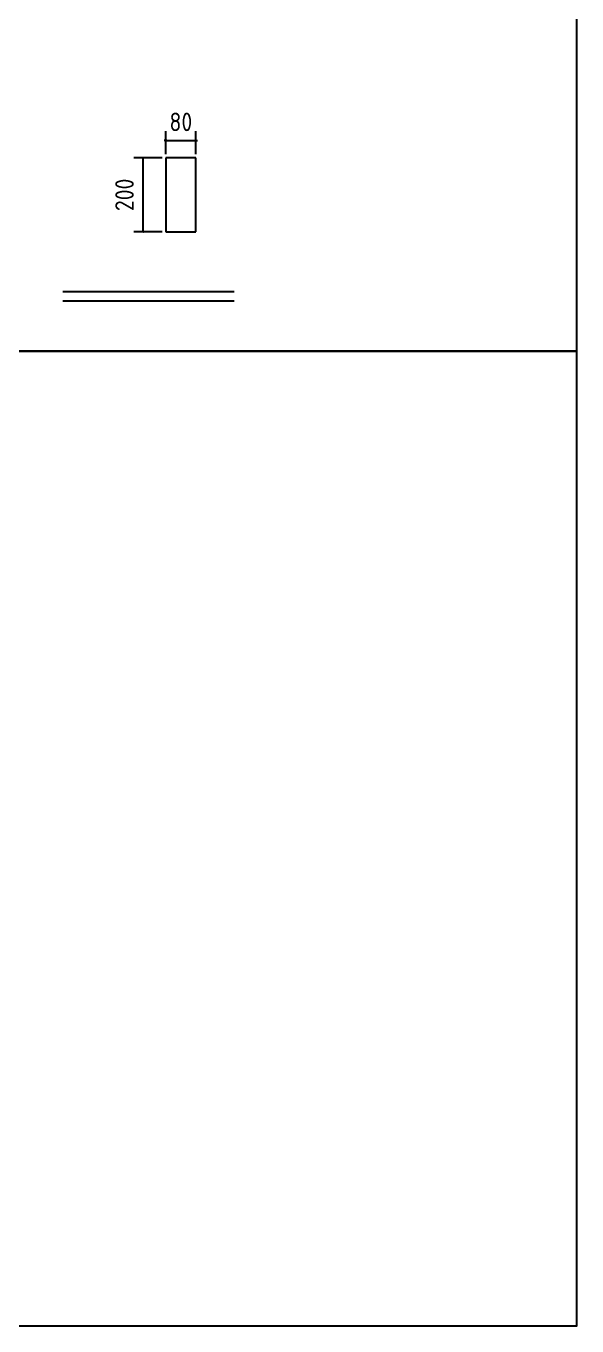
# Model space of a CAD drawing. Extents: x 564571 to 676920, y 109762 to 182243.
# Drawn here: x 575051 to 578019, y 164512 to 171514 of the extents above; entities that cross this region are included whole.
import ezdxf

# ---------------------------------------------------------------- set-up
doc = ezdxf.new("R2010")
doc.units = 0
doc.header["$LTSCALE"] = 1000
doc.header["$MEASUREMENT"] = 0
doc.styles.get("Standard").update_dxf_attribs({"font": 'gbenor.shx', "bigfont": 'gbcbig.shx'})
doc.dimstyles.get("Standard").update_dxf_attribs({"dimscale": 100, "dimtxt": 3.5, "dimasz": 1, "dimexe": 2.5, "dimexo": 3, "dimgap": 1.5, "dimtad": 1, "dimdec": 0, "dimzin": 0, "dimdsep": 46, "dimtxsty": 'Standard', "dimblk": 'ARCHTICK', "dimcen": 0.09, "dimadec": 0, "dimazin": 0, "dimtfac": 1, "dimtdec": 0, "dimtix": 1, "dimtmove": 2, "dimatfit": 3, "dimfxl": 1, "dimtolj": 1, "dimtzin": 0, "dimarcsym": 0})

# ---------------------------------------------------------------- blocks, each defined once
blk = doc.blocks.new('_ArchTick')
at = {"color": 0, "linetype": 'ByBlock', "const_width": 0.4}
blk.add_lwpolyline([(-0.5, -0.5), (0.5, 0.5)], dxfattribs=at)
blk = doc.blocks.new('*D111')
at = {"color": 3, "lineweight": -2}
for p, q in [((575785.4, 170804.9), (575631.9, 170804.9)), ((575681.9, 170404.9), (575681.9, 170804.9)), ((575785.4, 170404.9), (575631.9, 170404.9))]:
    blk.add_line(p, q, dxfattribs=at)
at = {"layer": 'Defpoints', "color": 0}
for p in [(575681.9, 170804.9), (575805.4, 170804.9), (575805.4, 170404.9)]:
    blk.add_point(p, dxfattribs=at)
at = {"color": 3, "lineweight": -2, "xscale": 10, "yscale": 10, "zscale": 10}
for p, rotation in [((575681.9, 170804.9), 90), ((575681.9, 170404.9), 270)]:
    blk.add_blockref('_ArchTick', p, dxfattribs=dict(at, rotation=rotation))
at = {"color": 0, "insert": (575581.9, 170604.9), "char_height": 100, "attachment_point": 5, "rotation": 90}
blk.add_mtext('\\A1;200', dxfattribs=at)
blk = doc.blocks.new('*D112')
at = {"color": 3, "lineweight": -2}
for p, q in [((575805.4, 170824.9), (575805.4, 170947.9)), ((575965.4, 170824.9), (575965.4, 170947.9)), ((575805.4, 170897.9), (575795.4, 170897.9)), ((575805.4, 170897.9), (575965.4, 170897.9)), ((575965.4, 170897.9), (575975.4, 170897.9))]:
    blk.add_line(p, q, dxfattribs=at)
at = {"layer": 'Defpoints', "color": 0}
for p in [(575965.4, 170897.9), (575805.4, 170804.9), (575965.4, 170804.9)]:
    blk.add_point(p, dxfattribs=at)
at = {"color": 3, "lineweight": -2, "xscale": 10, "yscale": 10, "zscale": 10}
blk.add_blockref('_ArchTick', (575805.4, 170897.9), dxfattribs=at)
at = {"color": 3, "lineweight": -2, "xscale": 10, "yscale": 10, "zscale": 10, "rotation": 180}
blk.add_blockref('_ArchTick', (575965.4, 170897.9), dxfattribs=at)
at = {"color": 0, "insert": (575885.4, 170997.9), "char_height": 100, "attachment_point": 5}
blk.add_mtext('\\A1;80', dxfattribs=at)

msp = doc.modelspace()

# ---------------------------------------------------------------- linework, layer by layer
for p, q in [((575805.4, 170804.9), (575805.4, 170404.9)), ((575965.4, 170804.9), (575805.4, 170804.9)), ((575965.4, 170404.9), (575965.4, 170804.9)), ((575805.4, 170404.9), (575965.4, 170404.9)), ((575250.4, 170084.4), (576171.9, 170084.4)), ((575250.4, 170034.4), (576171.9, 170034.4))]:
    msp.add_line(p, q)
for points in [[(578019.1, 175012.3), (570594.1, 175012.3), (570594.1, 169762.3), (578019.1, 169762.3)], [(578019.1, 169762.3), (570594.1, 169762.3), (570594.1, 164512.3), (578019.1, 164512.3)]]:
    msp.add_lwpolyline(points, close=True)

# ---------------------------------------------------------------- dimensions: what is measured, and where the dimension line sits
for p1, p2, distance, picture, middle in [((575805.4, 170804.9), (575965.4, 170804.9), 93, '*D112', (575885.4, 170997.9)), ((575805.4, 170404.9), (575805.4, 170804.9), 123.5, '*D111', (575581.9, 170604.9))]:
    dim = msp.add_aligned_dim(p1=p1, p2=p2, distance=distance, dimstyle='Standard', override={"dimtxt": 1, "dimasz": 0.1, "dimexe": 0.5, "dimexo": 0.2, "dimgap": 0.5, "dimlfac": 0.5, "dimclrd": 3, "dimclre": 3})
    dim.commit()
    dim.dimension.update_dxf_attribs({"geometry": picture, "text_midpoint": middle})

doc.saveas('drawing.dxf')
